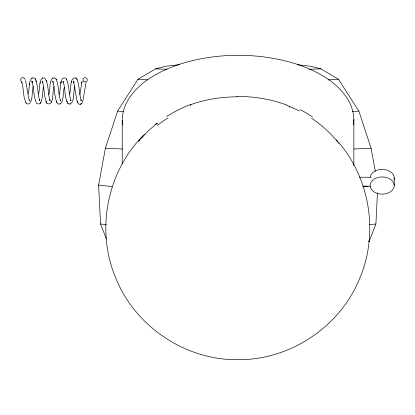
<?xml version="1.0" encoding="UTF-8"?>
<svg xmlns="http://www.w3.org/2000/svg" width="415" height="415" viewBox="0 0 415 415"><rect width="100%" height="100%" fill="white"/><g stroke="black" fill="none" stroke-linecap="round" stroke-linejoin="round"><path stroke-width="0.62" d="M394.224 185.557A12.045 8.591 0.2 0 0 376.182 178.061A12.045 8.591 0.2 0 0 376.13 192.939A12.045 8.591 0.2 0 0 394.224 185.557L394.25 178.004M368.665 241.758L369.309 240.897L375.907 224.033L377.453 192.985M122.218 163.873L122.218 120.443C122.202 103.247 134.32 88.909 147.792 79.571C168.091 65.855 192.327 59.236 216.448 56.476A142.511 98.277 0 0 1 258.597 56.316C282.802 58.894 307.142 65.342 327.627 78.881C341.229 88.11 353.585 102.303 353.86 119.551L353.86 165.569M353.481 124.718L353.86 119.551M190.641 105.685L190.812 104.388L183.077 107.584L174.834 111.656L166.68 116.449M28.085 93.883C29.839 90.615 27.862 74.902 34.974 78.409C38.237 85.091 37.454 93.043 39.565 100.124L39.472 99.828L39.809 100.71L39.358 100.176M38.465 93.863C40.302 90.148 38.102 76.241 44.976 78.082C48.913 84.587 47.632 93.074 49.966 100.243L49.847 99.844L50.189 100.721L49.618 100.093M59.158 94.355C61.067 91.222 58.852 75.068 66.073 78.347C69.601 85.215 68.413 93.624 71.032 100.835L70.477 100.16M64.387 87.425C62.375 91.31 64.89 105.005 57.981 103.963C53.867 97.935 55.185 89.619 53.099 82.741L53.177 83.057L52.606 81.2L53.125 81.812M69.564 94.179C71.375 90.62 69.284 75.39 76.391 78.305C79.893 85.034 78.886 93.251 81.19 100.43L81.075 100.067L81.387 100.772L80.775 100.093M48.737 94.719C50.635 91.139 48.431 75.411 55.626 78.285C59.205 85.142 57.991 93.583 60.616 100.809L60.056 100.16M79.903 94.62L81.781 82.865M43.705 86.927C41.848 89.92 43.866 107.703 36.473 103.283C33.335 96.347 34.227 88.234 31.748 81.07L32.603 81.89M54.126 86.559C52.046 90.314 54.583 105.825 47.32 103.776C43.419 97.022 44.825 88.374 42.169 81.096L42.574 81.656M74.902 86.657C72.786 90.823 75.437 104.487 68.485 104.035C64.05 98.085 65.632 89.407 63.391 82.455L63.459 82.725L62.935 81.205L63.36 81.688M33.408 86.351C31.416 90.34 33.74 105.125 26.84 103.968C22.649 97.852 24.044 89.381 21.86 82.403L21.959 82.777L21.845 82.341M29.522 84.577L29.683 83.69M106.333 238.791L100.56 224.033L98.614 185.074L105.389 148.222L117.606 111.075L137.998 79.249L155.646 68.854L165.476 66.301L179.322 64.714M40.162 83.182L40.338 82.32M81.838 82.569L82.165 81.148M81.719 83.166L81.905 82.248M71.515 82.196L71.722 81.299M86.035 82.642L82.896 100.778L81.926 103.179L80.079 104.321L78.777 104.004L78.041 103.34L77.019 100.969L73.694 82.071L73.891 82.85M51.263 102.261L51.512 101.566M138.677 141.308L139.191 140.675M138.859 141.1L139.891 139.834M140.234 139.414L147.922 131.213L155.973 124.127A118.145 81.475 0 0 1 157.508 123.25M141.847 137.552L142.397 136.934M144.462 134.315C107.117 170.798 95.3 230.195 115.842 278.19C135.254 326.652 185.609 360.298 237.811 359.686C290.012 360.298 340.367 326.652 359.779 278.19C379.383 232.213 369.573 175.69 335.631 139.009M81.034 104.02L81.516 103.662M42.615 77.802L42.143 78.098M52.581 78.072L53.078 77.766M31.82 78.077L32.303 77.787M59.843 104.222L60.336 103.999M70.156 104.227L70.664 104.009M368.665 241.089L369.309 240.897M80.5 104.232L80.079 104.321M368.089 186.231L362.643 186.802M375.31 171.255L371.077 148.222L358.856 111.075L352.449 111.697M369.521 224.577L375.907 224.033M358.856 111.075L338.469 79.249L328.016 79.903M353.855 149.006L371.077 148.222M338.469 79.249L320.821 68.854L309.393 69.253M236.119 96.586L237.811 96.581M359.354 177.226L371.01 177.247M363.182 186.153L370.305 186.169M167.069 69.253L155.646 68.854M105.389 148.222L122.612 149.006M147.89 79.867L137.998 79.249M297.664 64.75L310.991 66.301L320.821 68.854M100.56 224.033L106.333 224.525M123.551 111.656L117.606 111.075M112.05 186.62L98.614 185.074M286.355 105.047L299.386 110.924M76.101 78.056L75.629 77.776M74.041 81.838L73.32 81.096L73.777 82.398M311.566 118.171C320.349 124.09 328.4 131.119 335.294 139.17M28.931 100.176L29.465 100.819L28.536 97.39L25.626 80.541M53.027 81.729L52.819 81.553M67.993 103.693L67.562 103.211M336.197 140.239L336.643 140.773M337.084 141.313L337.519 141.857M338.375 142.947L338.801 143.491M25.678 102.578L26.01 103.159M46.439 102.588L46.776 103.179M76.91 78.985L77.221 79.623M66.571 79.026L66.856 79.618M56.15 78.98L56.456 79.618M77.143 101.395L77.413 102.183M66.95 101.997L66.696 101.219M45.935 101.187L46.179 101.945M32.204 82.326L32.09 81.937L32.318 82.767L32.23 82.424M46.584 81.236L46.35 80.417M36.172 81.086L36.297 81.558L36.079 80.728M289.271 106.178L289.426 107.366M122.218 120.443L122.617 124.962M370.211 177.153A12.045 8.591 0.2 0 1 383.87 169.46A12.045 8.591 0.2 0 1 394.043 179.565M157.327 125.439A117.232 99.844 -12 0 1 167.919 117.985M155.646 124.334A117.824 81.252 0 0 1 157.228 123.468M190.983 104.57A93.743 58.001 1 0 1 236.13 96.84M300.221 109.596A120.49 108.772 6 0 1 312.516 117.025M237.805 96.425A93.484 58.048 0.9 0 1 286.475 104.922M21.777 81.688A2.163 2.158 10.9 0 1 21.606 78.015A2.163 2.158 10.9 0 1 24.967 79.509M61.166 82.066L60.969 83.005L61.166 82.066M40.437 103.102L40.675 102.733L40.437 103.102M52.674 81.366L52.674 81.366M35.695 79.592L35.379 78.954L35.695 79.592M56.684 102.235L56.424 101.514L56.684 102.235M42.62 82.352L42.512 81.963L42.62 82.352M84.048 81.672A2.163 2.163 0 0 0 87.29 79.794A2.163 2.163 0 0 0 84.048 77.921A2.163 2.163 0 0 0 84.048 81.672"/></g></svg>
